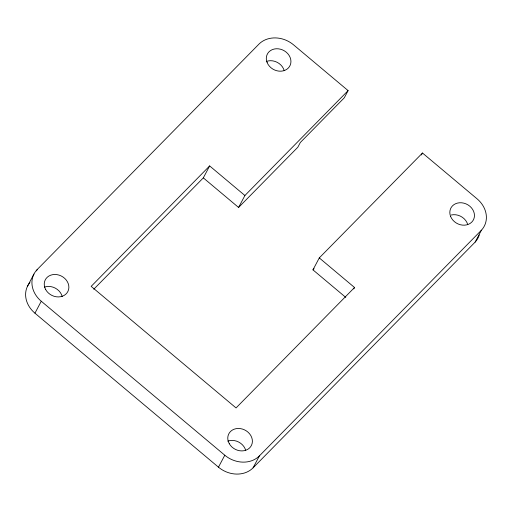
<?xml version="1.0" encoding="UTF-8"?>
<svg xmlns="http://www.w3.org/2000/svg" width="512" height="512" viewBox="0 0 512 512"><rect width="100%" height="100%" fill="white"/><g stroke="black" fill="none" stroke-linecap="round" stroke-linejoin="round"><path stroke-width="0.77" d="M27.616 286.01L33.939 274.067M36.493 270.899L37.242 269.491L259.302 43.763A25.44 21.555 27.9 0 1 293.523 44.819L348.102 90.611L344.307 97.779L300.352 142.458L297.824 147.238L238.579 207.456L203.322 177.875L209.651 165.926L244.902 195.514L238.579 207.456M479.264 234.938A25.44 21.555 27.9 0 1 475.136 242.112L253.075 467.84A25.434 21.549 27.9 0 1 218.47 467.174L34.944 313.184L41.267 301.242A25.434 21.549 27.9 0 1 37.242 269.491M345.779 297.402L312.954 269.862L319.277 257.914L422.477 153.018L477.05 198.81A25.44 21.555 27.9 0 1 481.459 230.17L475.136 242.112M218.47 467.174L224.794 455.226A25.434 21.549 27.9 0 0 259.398 455.898L481.459 230.17M253.075 467.84L259.398 455.898M421.44 154.97L422.477 153.018M353.792 288.902L354.534 287.501L319.277 257.914M209.651 165.926L91.162 286.368L236.051 407.936L354.534 287.501M93.779 289.222L203.322 177.875M244.902 195.514L348.102 90.611M312.954 269.862L314.074 268.723M41.267 301.242L224.794 455.226M451.277 215.002A12.717 10.771 27.9 0 1 467.763 224.672M44.416 287.117A12.717 10.771 27.9 0 1 62.227 296.602M266.298 61.459A12.717 10.771 27.9 0 1 284.237 70.688M34.944 313.184A25.434 21.549 27.9 0 1 29.958 282.49M227.789 441.158A12.717 10.771 27.9 0 1 245.709 450.432M450.694 216.64A12.717 10.771 27.9 0 0 471.802 222.067A12.717 10.771 27.9 0 0 463.936 203.181A12.717 10.771 27.9 0 0 450.694 216.64M229.306 443.731A12.717 10.771 27.9 0 0 250.637 446.733A12.717 10.771 27.9 0 0 240.301 428.595A12.717 10.771 27.9 0 0 229.306 443.731M45.702 289.6A12.717 10.771 27.9 0 0 67.027 292.864A12.717 10.771 27.9 0 0 56.947 274.63A12.717 10.771 27.9 0 0 45.702 289.6M267.168 62.65A12.717 10.771 27.9 0 0 288.282 68.077A12.717 10.771 27.9 0 0 280.41 49.19A12.717 10.771 27.9 0 0 267.168 62.65"/></g></svg>
